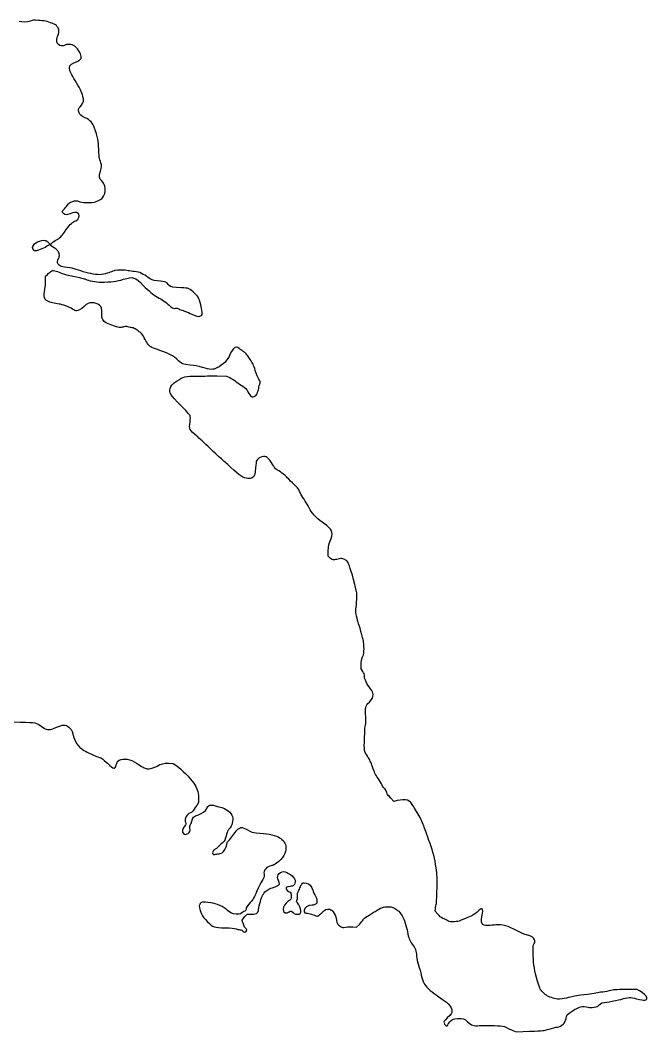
# Model space of a CAD drawing. Header units: millimetres. Extents: x -125 to 844, y -974 to -28.
# Drawn here: x 290 to 638, y -941 to -377 of the extents above; entities that cross this region are included whole.
import ezdxf

# ---------------------------------------------------------------- set-up
doc = ezdxf.new("R2010")
doc.units = ezdxf.units.MM
doc.layers.get('0').update_dxf_attribs({"linetype": 'CONTINUOUS'})

msp = doc.modelspace()

# ---------------------------------------------------------------- linework, layer by layer
for p, q in [((303.74, -519.85), (304.77, -518.87)), ((303.74, -522.31), (303.74, -519.85)), ((399.23, -575.47), (404.36, -575.5)), ((404.36, -575.5), (406.24, -576.37)), ((461.04, -675.77), (461.09, -673.39)), ((462.17, -676.86), (461.04, -675.77)), ((281.44, -768.11), (289.61, -768.27)), ((372.22, -791.16), (374.78, -791.24)), ((374.78, -791.24), (376.85, -792.64)), ((497.71, -812.38), (495.86, -810.5)), ((499.48, -811.93), (497.71, -812.38)), ((520.65, -873.55), (520.81, -872.07)), ((522.05, -875.19), (520.65, -873.55)), ((474.77, -882.25), (476.83, -882.44)), ((476.83, -882.44), (478.42, -880.9)), ((633.02, -917.18), (626.8, -917.18)), ((634.47, -917.89), (633.02, -917.18)), ((563.96, -939.96), (565.81, -940.67)), ((565.81, -940.67), (573.35, -940.41))]:
    msp.add_line(p, q)
for points in [[(299.72, -377.43), (297.05, -377.27), (296.57, -377.3), (295.33, -377.8)], [(307.68, -379.15), (304.48, -377.98), (302.66, -377.59), (299.72, -377.43)], [(295.33, -377.8), (293.66, -378.46), (290.46, -378.57), (289.06, -377.98)], [(310.25, -380.95), (309.54, -380.02), (309.01, -379.65), (307.68, -379.15)], [(311.15, -383.49), (311.15, -382.35), (310.99, -381.95), (310.25, -380.95)], [(310.83, -390.82), (310.01, -390.1), (309.96, -389.92), (309.99, -388.49)], [(309.99, -388.49), (310.01, -387.48), (310.22, -386.61), (310.59, -385.89)], [(310.59, -385.89), (310.96, -385.23), (311.15, -384.39), (311.15, -383.49)], [(314.67, -391.19), (313.13, -391.82), (311.81, -391.72), (310.83, -390.82)], [(320.62, -392.27), (318.96, -390.84), (316.57, -390.39), (314.67, -391.19)], [(323.48, -397.46), (323.27, -395.87), (321.87, -393.33), (320.62, -392.27)], [(320.94, -400.5), (321.31, -400.39), (322.05, -399.94), (322.63, -399.49)], [(322.63, -399.49), (323.59, -398.67), (323.64, -398.59), (323.48, -397.46)], [(316.97, -403.6), (316.97, -402.43), (318.77, -401.03), (320.94, -400.5)], [(320.15, -410.92), (318.24, -407.99), (317, -405.1), (316.97, -403.6)], [(322.82, -415.37), (322.39, -414.52), (321.2, -412.54), (320.15, -410.92)], [(324.91, -421.53), (324.91, -420.69), (323.72, -417.19), (322.82, -415.37)], [(323.03, -425.5), (324.06, -424.66), (324.91, -422.91), (324.91, -421.53)], [(322.37, -428.92), (321.71, -427.33), (321.87, -426.43), (323.03, -425.5)], [(325.7, -431.61), (323.32, -430.48), (322.87, -430.11), (322.37, -428.92)], [(331.05, -437.36), (330.15, -434.71), (328.51, -432.94), (325.7, -431.61)], [(333.3, -449.02), (333.24, -445.21), (332.61, -441.96), (331.05, -437.36)], [(334.57, -456.75), (333.67, -454.63), (333.32, -452.54), (333.3, -449.02)], [(335.02, -466.83), (333.45, -465.4), (333.3, -464.24), (334.27, -461.46)], [(334.27, -461.46), (335.07, -459.21), (335.12, -458.1), (334.57, -456.75)], [(336.66, -469.71), (336.26, -468.23), (335.97, -467.73), (335.02, -466.83)], [(336.02, -475.3), (337.11, -473.29), (337.26, -471.99), (336.66, -469.71)], [(315.81, -480.43), (316.76, -479.21), (317.26, -478.82), (318.43, -478.39)], [(318.43, -478.39), (320.28, -477.71), (320.81, -477.71), (322.87, -478.39)], [(322.87, -478.39), (324.27, -478.87), (324.99, -478.95), (327.82, -478.84)], [(327.82, -478.84), (330.99, -478.76), (331.23, -478.71), (333.14, -477.78)], [(333.14, -477.78), (334.99, -476.91), (335.23, -476.73), (336.02, -475.3)], [(313.77, -485.01), (312.79, -484.03), (312.82, -483.68), (313.82, -482.71)], [(313.82, -482.71), (314.27, -482.28), (315.17, -481.25), (315.81, -480.43)], [(321.92, -484.8), (321.23, -484.11), (319.19, -484.24), (317.34, -485.09)], [(317.34, -485.09), (315.41, -485.96), (314.72, -485.96), (313.77, -485.01)], [(314.27, -495.3), (317.05, -491.28), (318.14, -490.14), (319.91, -489.32)], [(319.91, -489.32), (320.75, -488.92), (321.65, -488.29), (321.89, -487.94)], [(321.89, -487.94), (322.5, -487.02), (322.5, -485.38), (321.92, -484.8)], [(310.09, -499.4), (311.81, -498.5), (312.53, -497.81), (314.27, -495.3)], [(296.92, -502.71), (297.71, -501.54), (298.64, -500.91), (300.33, -500.3)], [(300.33, -500.3), (302.07, -499.67), (303.69, -499.77), (304.69, -500.57)], [(304.69, -500.57), (305.09, -500.88), (305.59, -501.36), (305.78, -501.65)], [(306.41, -502.34), (306.41, -501.97), (308.82, -500.06), (310.09, -499.4)], [(297.05, -505.33), (296.33, -504.16), (296.31, -503.63), (296.92, -502.71)], [(298.45, -505.78), (297.58, -505.91), (297.39, -505.86), (297.05, -505.33)], [(304.88, -503), (303.4, -504.03), (299.85, -505.57), (298.45, -505.78)], [(305.78, -501.65), (306.1, -502.1), (306.02, -502.23), (304.88, -503)], [(308.48, -504.03), (306.97, -503.21), (306.39, -502.73), (306.41, -502.34)], [(310.54, -505.83), (310.07, -505.2), (309.14, -504.4), (308.48, -504.03)], [(311.41, -508.32), (311.41, -507.21), (311.26, -506.78), (310.54, -505.83)], [(310.52, -512.87), (310.2, -512.07), (310.36, -510.96), (310.89, -510.3)], [(310.89, -510.3), (311.26, -509.85), (311.41, -509.24), (311.41, -508.32)], [(304.77, -518.87), (305.36, -518.35), (306.23, -517.6), (306.71, -517.21)], [(306.71, -517.21), (307.6, -516.52), (307.66, -516.49), (308.93, -516.86)], [(308.93, -516.86), (309.64, -517.05), (311.07, -517.58), (312.1, -518)], [(311.81, -514.06), (311.2, -513.64), (310.59, -513.11), (310.52, -512.87)], [(315.83, -515.09), (313.35, -514.85), (312.82, -514.72), (311.81, -514.06)], [(312.1, -518), (313.16, -518.45), (315.12, -519.03), (316.47, -519.32)], [(320.81, -516.15), (319.27, -515.57), (317.92, -515.28), (315.83, -515.09)], [(331.5, -518.87), (328.51, -518.48), (323.72, -517.26), (320.81, -516.15)], [(339.75, -517.66), (338.8, -518.05), (337.13, -518.56), (335.99, -518.8)], [(342.37, -516.7), (341.87, -516.84), (340.68, -517.29), (339.75, -517.66)], [(349.75, -516.84), (348.09, -516.41), (343.8, -516.36), (342.37, -516.7)], [(353.22, -517.31), (352.13, -517.26), (350.57, -517.05), (349.75, -516.84)], [(357.19, -518.4), (355.57, -517.6), (354.89, -517.42), (353.22, -517.31)], [(303.34, -527.05), (303.56, -525.81), (303.74, -523.69), (303.74, -522.31)], [(316.47, -519.32), (323.9, -520.91), (325.2, -521.23), (325.89, -521.57)], [(325.89, -521.57), (327.5, -522.39), (331.87, -523.21), (334.57, -523.21)], [(335.99, -518.8), (334.25, -519.17), (333.61, -519.17), (331.5, -518.87)], [(334.57, -523.21), (340.2, -523.19), (343.24, -522.82), (347.03, -521.63)], [(347.03, -521.63), (352.53, -519.93), (353.56, -520.25), (358.11, -524.99)], [(360.55, -520.44), (359.78, -519.85), (358.27, -518.93), (357.19, -518.4)], [(365.76, -522.55), (363.41, -522.31), (362.61, -522), (360.55, -520.44)], [(372.48, -525.15), (370.81, -522.92), (371.45, -523.16), (365.76, -522.55)], [(304.99, -533.88), (302.97, -532.87), (302.6, -531.31), (303.34, -527.05)], [(358.11, -524.99), (361.21, -528.19), (363.7, -530.25), (366.08, -531.55)], [(379.41, -526.36), (375.21, -526.31), (373.09, -525.94), (372.48, -525.15)], [(386.85, -529.48), (383.88, -526.63), (383.41, -526.42), (379.41, -526.36)], [(390.53, -537.71), (389.39, -532.32), (389.12, -531.71), (386.85, -529.48)], [(311.28, -535.38), (308.87, -535.09), (306.02, -534.41), (304.99, -533.88)], [(329.49, -534.72), (327.63, -534.72), (327.1, -534.96), (325.15, -536.71)], [(333.67, -535.97), (332.66, -535.12), (331.34, -534.72), (329.49, -534.72)], [(366.08, -531.55), (368.49, -532.84), (370.5, -534.27), (372.45, -536.1)], [(318.72, -538.22), (316.79, -537.02), (313.11, -535.62), (311.28, -535.38)], [(320.91, -539.22), (320.6, -539.22), (319.62, -538.77), (318.72, -538.22)], [(325.15, -536.71), (323.32, -538.35), (321.84, -539.22), (320.91, -539.22)], [(335.07, -540.57), (335.23, -538), (334.94, -537.05), (333.67, -535.97)], [(335.54, -543.98), (334.99, -542.93), (334.94, -542.55), (335.07, -540.57)], [(372.45, -536.1), (374.07, -537.58), (374.91, -537.98), (376.13, -537.74)], [(376.13, -537.74), (376.77, -537.63), (377.24, -537.71), (377.88, -538.11)], [(377.88, -538.11), (378.35, -538.4), (379.44, -538.82), (380.31, -539.06)], [(380.31, -539.06), (381.16, -539.33), (382.93, -540.04), (384.28, -540.68)], [(384.28, -540.68), (387.8, -542.34), (388.49, -542.53), (389.65, -542.24)], [(389.65, -542.24), (391.13, -541.87), (391.27, -541.21), (390.53, -537.71)], [(338.14, -546.15), (336.44, -545.31), (336.07, -545.02), (335.54, -543.98)], [(345.36, -548.48), (344.09, -548.48), (340.55, -547.34), (338.14, -546.15)], [(347.37, -548.08), (346.76, -548.3), (345.86, -548.48), (345.36, -548.48)], [(349.59, -548.06), (348.64, -547.74), (348.32, -547.77), (347.37, -548.08)], [(351.95, -548.59), (351.26, -548.51), (350.2, -548.27), (349.59, -548.06)], [(354.2, -549.57), (353.56, -549.06), (352.72, -548.72), (351.95, -548.59)], [(356.5, -551.31), (355.79, -550.78), (354.75, -549.99), (354.2, -549.57)], [(358.67, -554.25), (357.95, -552.69), (357.51, -552.08), (356.5, -551.31)], [(362.35, -559.3), (361.24, -558.64), (359.73, -556.58), (358.67, -554.25)], [(366.05, -560.78), (364.46, -560.23), (362.8, -559.57), (362.35, -559.3)], [(371.77, -562.93), (370.23, -562.29), (367.67, -561.31), (366.05, -560.78)], [(376.71, -566.18), (374.78, -564.33), (374.25, -563.99), (371.77, -562.93)], [(410.16, -559.33), (408.91, -559.36), (407.27, -561.18), (406.4, -563.51)], [(411.48, -560.07), (411, -559.67), (410.42, -559.33), (410.16, -559.33)], [(413.73, -561.76), (412.96, -561.23), (411.96, -560.49), (411.48, -560.07)], [(417.72, -566.34), (415.37, -562.9), (415.24, -562.77), (413.73, -561.76)], [(380.02, -568.7), (379.31, -568.43), (378.09, -567.5), (376.71, -566.18)], [(384.31, -569.36), (382.56, -569.22), (380.63, -568.93), (380.02, -568.7)], [(406.4, -563.51), (405.32, -566.39), (402.51, -569.3), (399.15, -570.97)], [(420.5, -572.43), (419.52, -569.28), (419.1, -568.38), (417.72, -566.34)], [(391, -570.68), (388.28, -569.86), (386.77, -569.57), (384.31, -569.36)], [(399.15, -570.97), (396.93, -572.11), (395.42, -572.06), (391, -570.68)], [(422.38, -577.16), (421.98, -576.61), (421.16, -574.46), (420.5, -572.43)], [(373.06, -582.37), (373.46, -580.92), (374.49, -579.78), (376.98, -578.17)], [(376.98, -578.17), (380.58, -575.79), (381.26, -575.63), (388.14, -575.52)], [(388.14, -575.52), (391.42, -575.47), (396.4, -575.44), (399.23, -575.47)], [(406.24, -576.37), (407.27, -576.84), (408.91, -577.88), (409.92, -578.67)], [(409.92, -578.67), (410.9, -579.46), (412.51, -580.58), (413.49, -581.18)], [(422.96, -580.1), (423.44, -579.17), (423.31, -578.56), (422.38, -577.16)], [(422.54, -581.5), (422.54, -581.18), (422.72, -580.55), (422.96, -580.1)], [(379.04, -591.87), (373.01, -585.76), (372.4, -584.78), (373.06, -582.37)], [(413.49, -581.18), (415.1, -582.16), (415.37, -582.43), (416.35, -584.33)], [(416.35, -584.33), (417.86, -587.16), (418.76, -587.64), (420.48, -586.45)], [(420.48, -586.45), (421.27, -585.92), (421.51, -585.5), (421.98, -583.96)], [(421.98, -583.96), (422.3, -582.96), (422.54, -581.85), (422.54, -581.5)], [(384.18, -597.56), (384.02, -597.11), (381.71, -594.57), (379.04, -591.87)], [(387.88, -608.91), (383.62, -605.34), (383.65, -605.39), (384.15, -601.03)], [(384.15, -601.03), (384.39, -599.02), (384.41, -598.14), (384.18, -597.56)], [(395.02, -615.55), (392.32, -612.93), (389.12, -609.94), (387.88, -608.91)], [(402.17, -622.14), (400.92, -621.16), (397.72, -618.17), (395.02, -615.55)], [(406.93, -626.4), (405.55, -625.08), (403.41, -623.15), (402.17, -622.14)], [(421.16, -622.67), (420.98, -622.96), (420.77, -624.71), (420.69, -626.53)], [(424.13, -620.45), (423.02, -620.74), (421.67, -621.74), (421.16, -622.67)], [(430.19, -624.89), (427.83, -620.82), (426.48, -619.81), (424.13, -620.45)], [(432.28, -627.49), (431.69, -627.09), (430.87, -626.08), (430.19, -624.89)], [(416.32, -632.54), (413.73, -632.35), (411.74, -631.06), (406.93, -626.4)], [(420.69, -626.53), (420.5, -630.24), (420.16, -631.24), (418.76, -632.12)], [(435.32, -629.5), (434.18, -628.76), (432.83, -627.86), (432.28, -627.49)], [(437.91, -631.64), (437.62, -631.22), (436.48, -630.24), (435.32, -629.5)], [(418.76, -632.12), (418.07, -632.54), (417.59, -632.62), (416.32, -632.54)], [(441.22, -635.05), (439.66, -633.62), (438.18, -632.09), (437.91, -631.64)], [(445.16, -639.76), (444.42, -638.02), (444.31, -637.88), (441.22, -635.05)], [(447.04, -643.07), (446.27, -641.91), (445.45, -640.42), (445.16, -639.76)], [(451.09, -650), (450.11, -648.07), (448.89, -645.95), (447.04, -643.07)], [(458.97, -657.83), (455.59, -655.64), (452.23, -652.3), (451.09, -650)], [(462.65, -665.98), (464.03, -662.57), (463.07, -660.51), (458.97, -657.83)], [(461.09, -673.39), (461.14, -670.82), (461.59, -668.66), (462.65, -665.98)], [(464.56, -677.78), (463.42, -677.92), (463.26, -677.86), (462.17, -676.86)], [(467.31, -677.31), (466.49, -677.49), (465.24, -677.7), (464.56, -677.78)], [(469.85, -677.44), (468.92, -677.02), (468.63, -677.02), (467.31, -677.31)], [(471.59, -678.63), (471.22, -678.23), (470.43, -677.7), (469.85, -677.44)], [(475.83, -691.62), (473.97, -683.87), (472.6, -679.69), (471.59, -678.63)], [(476.65, -694.8), (476.44, -694), (476.06, -692.57), (475.83, -691.62)], [(476.78, -702.73), (477.2, -698.34), (477.18, -696.67), (476.65, -694.8)], [(476.89, -709.19), (476.38, -707.68), (476.36, -707.2), (476.78, -702.73)], [(477.31, -711.15), (477.31, -710.75), (477.12, -709.88), (476.89, -709.19)], [(478, -713.45), (477.63, -712.58), (477.31, -711.54), (477.31, -711.15)], [(479.82, -719.64), (479.19, -717.1), (478.34, -714.32), (478, -713.45)], [(481.01, -727.15), (481.01, -724.59), (480.88, -723.71), (479.82, -719.64)], [(479.37, -736.2), (479.43, -734.27), (479.58, -733.45), (480.22, -731.92)], [(480.22, -731.92), (480.93, -730.22), (481.01, -729.72), (481.01, -727.15)], [(480.3, -740.01), (479.32, -738.58), (479.29, -738.58), (479.37, -736.2)], [(481.28, -742.69), (481.28, -741.65), (481.09, -741.15), (480.3, -740.01)], [(484.61, -749.62), (482.55, -746.92), (481.28, -744.25), (481.28, -742.69)], [(483.98, -757.11), (485.83, -755.07), (486.04, -754.67), (486.04, -752.92)], [(486.04, -752.92), (486.04, -751.63), (485.93, -751.36), (484.61, -749.62)], [(481.94, -765.47), (481.59, -759.94), (481.7, -759.57), (483.98, -757.11)], [(481.81, -769.7), (482.07, -769.04), (482.1, -767.95), (481.94, -765.47)], [(289.61, -768.27), (298.82, -768.43), (297.95, -768.27), (301.76, -770.84)], [(301.76, -770.84), (303.98, -772.35), (304.24, -772.45), (305.59, -772.42)], [(305.59, -772.42), (306.71, -772.42), (307.6, -772.16), (309.43, -771.31)], [(309.43, -771.31), (313.5, -769.46), (314.7, -769.41), (316.71, -771)], [(316.71, -771), (318, -772.03), (318.24, -772.45), (318.85, -774.83)], [(481.28, -776.95), (481.41, -772.93), (481.59, -770.28), (481.81, -769.7)], [(318.85, -774.83), (319.93, -779.15), (321.81, -781.9), (325.07, -783.96)], [(482.94, -787.27), (481.12, -784.49), (481.04, -784.07), (481.28, -776.95)], [(325.07, -783.96), (326.84, -785.07), (331.55, -787.19), (333.72, -787.85)], [(333.72, -787.85), (334.7, -788.14), (335.65, -788.86), (338.14, -791.13)], [(485.78, -793.22), (484.82, -790.39), (484.27, -789.23), (482.94, -787.27)], [(338.14, -791.13), (342, -794.68), (342.19, -794.7), (343.06, -792.03)], [(343.06, -792.03), (343.4, -791), (343.69, -790.15), (343.69, -790.13)], [(343.69, -790.13), (343.69, -790.07), (344.2, -789.81), (344.78, -789.49)], [(344.78, -789.49), (347.37, -788.17), (350.73, -788.72), (354.3, -791.05)], [(354.3, -791.05), (357.35, -793.04), (359.09, -793.96), (360.1, -794.15)], [(360.1, -794.15), (361.42, -794.39), (364.3, -793.67), (365.87, -792.69)], [(365.87, -792.69), (368.06, -791.34), (369.31, -791.05), (372.22, -791.16)], [(376.85, -792.64), (379.33, -794.33), (384.31, -799.39), (386.24, -802.16)], [(489.03, -799.78), (487.23, -797.08), (486.83, -796.32), (485.78, -793.22)], [(491.04, -803.35), (490.72, -802.56), (489.82, -800.97), (489.03, -799.78)], [(386.24, -802.16), (388.01, -804.76), (388.7, -806.85), (388.86, -810.37)], [(492.31, -805.15), (491.89, -804.92), (491.41, -804.25), (491.04, -803.35)], [(493.98, -808.12), (493.95, -807.24), (493, -805.52), (492.31, -805.15)], [(388.86, -810.37), (388.99, -812.93), (388.96, -813.14), (388.38, -813.94)], [(495.86, -810.5), (494.82, -809.47), (493.98, -808.38), (493.98, -808.12)], [(386.53, -816.66), (385.52, -818.17), (385.1, -818.57), (384.44, -818.73)], [(388.38, -813.94), (388.04, -814.41), (387.22, -815.63), (386.53, -816.66)], [(388.86, -819.79), (391.03, -819.04), (392.83, -817.8), (393.36, -816.66)], [(393.36, -816.66), (394.44, -814.28), (395.13, -813.99), (398.2, -814.78)], [(398.2, -814.78), (403.78, -816.21), (406.24, -817.59), (407.48, -820)], [(505.27, -811.77), (504.16, -811.34), (501.49, -811.42), (499.48, -811.93)], [(508.71, -815.45), (507.66, -813.54), (506.39, -812.19), (505.27, -811.77)], [(510.65, -818.62), (510.12, -817.83), (509.24, -816.4), (508.71, -815.45)], [(381.56, -821.72), (381.32, -822.59), (381.34, -823.04), (381.64, -823.94)], [(384.44, -818.73), (383.3, -818.94), (381.9, -820.39), (381.56, -821.72)], [(385.15, -823.46), (385.47, -821.35), (386.13, -820.71), (388.86, -819.79)], [(407.48, -820), (408.38, -821.77), (407.91, -825.21), (406.48, -827.01)], [(514.3, -826.03), (513.66, -823.97), (512, -820.63), (510.65, -818.62)], [(381.29, -826), (379.78, -827.93), (379.52, -829.31), (380.47, -830.26)], [(381.64, -823.94), (382.03, -825.05), (382.01, -825.08), (381.29, -826)], [(383.04, -830.26), (384.04, -829.65), (384.31, -828.86), (384.04, -827.22)], [(384.04, -827.22), (383.91, -826.24), (383.99, -825.87), (384.44, -825.24)], [(384.44, -825.24), (384.76, -824.81), (385.07, -823.99), (385.15, -823.46)], [(406.48, -827.01), (406.08, -827.51), (405.53, -828.2), (405.29, -828.52)], [(407.96, -831.37), (409.2, -829.26), (411.27, -827.22), (412.46, -826.96)], [(412.46, -826.96), (413.31, -826.77), (414.42, -827.22), (417.88, -829.12)], [(517.79, -835.82), (515.43, -829.42), (514.8, -827.59), (514.3, -826.03)], [(380.47, -830.26), (381.13, -830.92), (381.95, -830.92), (383.04, -830.26)], [(404.18, -831.72), (403.57, -833.99), (403.36, -834.44), (402.62, -835)], [(405.29, -828.52), (405.05, -828.83), (404.55, -830.26), (404.18, -831.72)], [(405.9, -833.97), (406.45, -833.52), (407.38, -832.35), (407.96, -831.37)], [(417.88, -829.12), (419.02, -829.76), (419.58, -829.87), (423.04, -830.08)], [(423.04, -830.08), (425.9, -830.24), (427.65, -830.5), (429.76, -831.06)], [(429.76, -831.06), (433.52, -832.06), (435.08, -832.93), (436.43, -834.87)], [(397.75, -839.34), (396.82, -839.81), (396.45, -840.85), (396.9, -841.67)], [(400.16, -837.3), (399.28, -838.2), (398.2, -839.13), (397.75, -839.34)], [(402.62, -835), (402.17, -835.37), (401.06, -836.4), (400.16, -837.3)], [(401.96, -841), (403.07, -840.26), (404.28, -838.17), (404.6, -836.37)], [(404.6, -836.37), (404.87, -835), (405.05, -834.65), (405.9, -833.97)], [(437.57, -838.01), (437.75, -841), (435.9, -844.07), (432.25, -846.8)], [(436.43, -834.87), (437.3, -836.14), (437.49, -836.61), (437.57, -838.01)], [(521.12, -849.26), (520.46, -844.39), (519.46, -840.32), (517.79, -835.82)], [(396.9, -841.67), (397.09, -842.04), (397.32, -842.14), (397.62, -842.04)], [(397.62, -842.04), (397.85, -841.93), (398.78, -841.77), (399.65, -841.67)], [(399.65, -841.67), (400.53, -841.56), (401.56, -841.27), (401.96, -841)], [(429.71, -848.15), (426.75, -848.62), (425.05, -850.56), (425.34, -853.12)], [(432.25, -846.8), (431.35, -847.49), (430.27, -848.07), (429.71, -848.15)], [(521.68, -860.9), (521.78, -854.71), (521.73, -853.68), (521.12, -849.26)], [(425.34, -853.12), (425.48, -854.42), (425.42, -854.6), (423.57, -857.78)], [(433.39, -856.46), (432.75, -855.21), (432.73, -854.31), (433.26, -853.28)], [(433.26, -853.28), (433.73, -852.36), (435.19, -851.43), (436.19, -851.43)], [(436.19, -851.43), (438.23, -851.43), (442.22, -854.42), (442.62, -856.19)], [(442.62, -856.19), (442.89, -857.41), (442.52, -858.68), (441.77, -859.18)], [(423.57, -857.78), (422.51, -859.6), (421.4, -861.96), (421.06, -863.02)], [(425.87, -862.81), (426.91, -861.67), (429.07, -860.43), (430.08, -860.43)], [(430.08, -860.43), (430.37, -860.43), (431.35, -860.08), (432.28, -859.63)], [(432.28, -859.63), (434.15, -858.76), (434.31, -858.28), (433.39, -856.46)], [(439.84, -859.76), (437.86, -860.03), (437.62, -860.13), (437.62, -860.8)], [(437.62, -860.8), (437.62, -861.4), (438.86, -862.81), (439.39, -862.81)], [(441.77, -859.18), (441.43, -859.39), (440.56, -859.66), (439.84, -859.76)], [(444.34, -862.7), (444.58, -862.33), (445, -861.38), (445.32, -860.56)], [(445.32, -860.56), (445.61, -859.74), (446.14, -858.76), (446.48, -858.39)], [(446.48, -858.39), (447.07, -857.67), (447.09, -857.67), (448.76, -857.99)], [(448.76, -857.99), (450.85, -858.36), (451.51, -859.05), (452.44, -861.77)], [(452.44, -861.77), (452.78, -862.83), (453.47, -864.34), (453.95, -865.13)], [(521.28, -869.16), (521.41, -868.36), (521.6, -864.63), (521.68, -860.9)], [(421.06, -863.02), (420.4, -865.19), (419.13, -867.22), (416.93, -869.61)], [(422.28, -873.13), (422.28, -871.93), (423.57, -866.78), (424.23, -865.29)], [(424.23, -865.29), (424.58, -864.55), (425.32, -863.41), (425.87, -862.81)], [(440.53, -865.24), (440.53, -866.62), (440.29, -866.96), (438.63, -868.07)], [(439.39, -862.81), (439.98, -862.81), (440.53, -864), (440.53, -865.24)], [(443.92, -868.84), (443.42, -868.18), (443.39, -868.1), (443.79, -866.96)], [(443.79, -866.96), (444.02, -866.25), (444.13, -865.32), (444.05, -864.58)], [(444.05, -864.58), (443.94, -863.71), (444.02, -863.15), (444.34, -862.7)], [(453.95, -865.13), (454.79, -866.54), (455.06, -867.97), (454.66, -869.02)], [(389.57, -869.71), (389.02, -870.82), (389.28, -872.23), (390.55, -874.92)], [(395.68, -868.89), (390.58, -868.2), (390.37, -868.23), (389.57, -869.71)], [(405.08, -873.05), (402.91, -871.09), (398.89, -869.32), (395.68, -868.89)], [(409.79, -875.14), (407.43, -874.92), (406.88, -874.69), (405.08, -873.05)], [(415.34, -872.23), (415.29, -872.75), (415.08, -873.28), (414.87, -873.39)], [(416.93, -869.61), (415.77, -870.88), (415.42, -871.48), (415.34, -872.23)], [(417.99, -875.14), (420.56, -875.4), (422.28, -874.61), (422.28, -873.13)], [(438.63, -868.07), (437.25, -869.02), (435.93, -871.17), (435.93, -872.44)], [(435.93, -872.44), (435.9, -874.4), (437.86, -875.24), (439.37, -873.89)], [(445.93, -873.18), (445.85, -872.09), (444.95, -870.16), (443.92, -868.84)], [(452.17, -870.21), (449.61, -870.21), (447.68, -871.51), (447.68, -873.23)], [(454.66, -869.02), (454.42, -869.61), (453.15, -870.21), (452.17, -870.21)], [(457.44, -874.47), (459.29, -872.52), (460.27, -872.09), (461.94, -872.46)], [(461.94, -872.46), (463.71, -872.83), (465.67, -876.09), (465.67, -878.6)], [(487.18, -873.63), (490.22, -871.62), (491.89, -871.01), (494.35, -871.01)], [(494.35, -871.01), (495.96, -871.01), (496.54, -871.14), (497.89, -871.83)], [(497.89, -871.83), (499.59, -872.65), (501.2, -874.26), (502.34, -876.19)], [(520.81, -872.07), (520.91, -871.27), (521.12, -869.95), (521.28, -869.16)], [(546.87, -872.17), (546.5, -871.96), (545.52, -872.6), (543.98, -874.05)], [(546.79, -875.69), (547.18, -874.58), (547.21, -872.41), (546.87, -872.17)], [(390.55, -874.92), (391.4, -876.67), (392.06, -877.57), (393.91, -879.42)], [(413.01, -874.45), (411.64, -875.24), (411.45, -875.29), (409.79, -875.14)], [(414.87, -873.39), (414.66, -873.5), (413.81, -873.97), (413.01, -874.45)], [(413.39, -879.42), (413.01, -878.73), (413.07, -878.63), (414.23, -877.09)], [(414.23, -877.09), (414.89, -876.22), (415.66, -875.37), (415.93, -875.24)], [(415.93, -875.24), (416.19, -875.11), (417.12, -875.06), (417.99, -875.14)], [(439.37, -873.89), (440.13, -873.18), (440.56, -873.26), (441.59, -874.32)], [(441.59, -874.32), (442.36, -875.11), (442.65, -875.24), (443.76, -875.24)], [(443.76, -875.24), (445.45, -875.24), (446.06, -874.66), (445.93, -873.18)], [(447.68, -873.23), (447.68, -874.4), (448.1, -874.71), (449.61, -874.71)], [(449.61, -874.71), (450.45, -874.71), (451.51, -874.98), (452.7, -875.51)], [(452.7, -875.51), (453.71, -875.93), (454.77, -876.3), (455.08, -876.3)], [(455.08, -876.3), (455.45, -876.3), (456.3, -875.64), (457.44, -874.47)], [(465.67, -878.6), (465.67, -880), (466.41, -881.12), (467.94, -882.02)], [(478.42, -880.9), (479.29, -880.03), (480.22, -878.92), (480.48, -878.39)], [(480.48, -878.39), (480.83, -877.7), (481.54, -877.09), (482.92, -876.3)], [(482.92, -876.3), (483.98, -875.67), (485.88, -874.45), (487.18, -873.63)], [(502.34, -876.19), (503.29, -877.83), (504.75, -882.28), (505.22, -885.06)], [(524.93, -877.52), (523.9, -877.04), (523.05, -876.38), (522.05, -875.19)], [(527.69, -878.84), (526.97, -878.47), (525.73, -877.86), (524.93, -877.52)], [(534.72, -878.73), (533.9, -879.13), (532.84, -879.34), (531.26, -879.42)], [(539.22, -876.8), (537.4, -877.54), (535.38, -878.42), (534.72, -878.73)], [(543.98, -874.05), (542.77, -875.24), (542, -875.69), (539.22, -876.8)], [(546.47, -878.47), (546.47, -877.49), (546.6, -876.25), (546.79, -875.69)], [(547.11, -880.85), (546.6, -880.35), (546.5, -879.95), (546.47, -878.47)], [(393.91, -879.42), (396.93, -882.46), (397.62, -882.7), (403.75, -882.78)], [(403.75, -882.78), (407.35, -882.84), (408.44, -882.94), (409.97, -883.42)], [(409.97, -883.42), (410.98, -883.71), (412.06, -883.97), (412.38, -883.97)], [(412.38, -883.97), (412.67, -883.97), (413.2, -884.26), (413.54, -884.63)], [(414.07, -881.33), (413.89, -880.67), (413.6, -879.82), (413.39, -879.42)], [(415.16, -883.18), (414.68, -882.78), (414.26, -882.04), (414.07, -881.33)], [(415.58, -884.5), (415.9, -883.89), (415.85, -883.79), (415.16, -883.18)], [(467.94, -882.02), (469, -882.62), (469.16, -882.65), (470.85, -882.39)], [(470.85, -882.39), (471.91, -882.2), (473.55, -882.15), (474.77, -882.25)], [(531.26, -879.42), (529.17, -879.53), (528.85, -879.48), (527.69, -878.84)], [(550.15, -881.43), (547.95, -881.46), (547.63, -881.41), (547.11, -880.85)], [(554.36, -881.19), (553.38, -881.33), (551.47, -881.43), (550.15, -881.43)], [(566.21, -884.37), (561.39, -881.78), (557.74, -880.8), (554.36, -881.19)], [(571.5, -886.72), (570.52, -886.49), (568.27, -885.48), (566.21, -884.37)], [(413.54, -884.63), (414.31, -885.45), (415.13, -885.4), (415.58, -884.5)], [(505.22, -885.06), (505.83, -888.6), (506.23, -889.66), (507.87, -891.88)], [(575.89, -889.4), (575.36, -888.07), (574.36, -887.47), (571.5, -886.72)], [(575.73, -891.57), (576.32, -890.59), (576.32, -890.53), (575.89, -889.4)], [(507.87, -891.88), (509.51, -894.11), (510.04, -895.56), (510.28, -898.63)], [(575.18, -895.88), (575.12, -892.86), (575.18, -892.49), (575.73, -891.57)], [(510.28, -898.63), (510.38, -899.95), (510.78, -901.81), (511.36, -903.53)], [(577.06, -910.38), (575.6, -905.01), (575.28, -902.57), (575.18, -895.88)], [(511.36, -903.53), (511.86, -905.03), (512.55, -907.57), (512.92, -909.16)], [(512.92, -909.16), (513.29, -910.78), (513.87, -912.68), (514.27, -913.45)], [(580.58, -918.69), (578.91, -917.07), (578.72, -916.68), (577.06, -910.38)], [(514.27, -913.45), (515.14, -915.22), (518.24, -918.18), (521.15, -920.12)], [(617.54, -917.92), (615.87, -918.32), (613.97, -918.63), (613.28, -918.63)], [(626.8, -917.18), (620.95, -917.2), (620.4, -917.23), (617.54, -917.92)], [(638.44, -921.73), (638.44, -920.75), (636.56, -918.95), (634.47, -917.89)], [(521.15, -920.12), (527.87, -924.56), (529.96, -926.7), (529.96, -929.08)], [(586.29, -921.97), (583.54, -921.17), (582.59, -920.64), (580.58, -918.69)], [(591.32, -922.36), (588.88, -922.68), (588.72, -922.65), (586.29, -921.97)], [(595.97, -921.41), (594.81, -921.76), (592.72, -922.18), (591.32, -922.36)], [(605.5, -919.93), (599.49, -920.59), (597.98, -920.83), (595.97, -921.41)], [(610.1, -919.14), (609.02, -919.43), (606.95, -919.77), (605.5, -919.93)], [(613.28, -918.63), (612.62, -918.63), (611.19, -918.87), (610.1, -919.14)], [(617.54, -923.95), (619.65, -923.66), (622.59, -923.05), (624.07, -922.63)], [(624.07, -922.63), (628.23, -921.39), (629.07, -921.36), (632.8, -922.31)], [(632.8, -922.31), (637.43, -923.5), (638.44, -923.4), (638.44, -921.73)], [(529.96, -929.08), (529.96, -930.41), (529.7, -930.8), (527.39, -933)], [(593.49, -933.26), (593.73, -931.49), (594.02, -931.17), (596.98, -929.16)], [(596.98, -929.16), (600.68, -926.68), (602.72, -926.17), (605.76, -926.97)], [(605.76, -926.97), (607.03, -927.29), (607.54, -927.29), (609.1, -926.99)], [(609.1, -926.99), (610.61, -926.7), (611.11, -926.49), (611.9, -925.7)], [(611.9, -925.7), (613.07, -924.53), (612.83, -924.59), (617.54, -923.95)], [(527.39, -933), (525.52, -934.83), (525.41, -934.98), (525.59, -935.78)], [(527.95, -936.25), (528.13, -935.78), (528.82, -934.96), (529.46, -934.46)], [(529.46, -934.46), (530.54, -933.58), (530.78, -933.5), (533, -933.37)], [(533, -933.37), (536.28, -933.13), (536.97, -933.34), (538.72, -935.12)], [(538.72, -935.12), (540.68, -937.05), (542.32, -937.6), (545.28, -937.26)], [(588.51, -938.05), (591.13, -937.74), (593.14, -935.8), (593.49, -933.26)], [(525.59, -935.78), (525.78, -936.68), (526.81, -937.58), (527.31, -937.29)], [(527.31, -937.29), (527.47, -937.21), (527.74, -936.73), (527.95, -936.25)], [(545.28, -937.26), (547.48, -937), (553.11, -937.07), (556.74, -937.39)], [(556.74, -937.39), (558.85, -937.6), (559.54, -937.82), (561.63, -938.98)], [(561.63, -938.98), (561.9, -939.14), (562.93, -939.56), (563.96, -939.96)], [(573.35, -940.41), (580.89, -940.12), (580.89, -940.12), (584.01, -939.17)], [(584.01, -939.17), (585.73, -938.66), (587.77, -938.16), (588.51, -938.05)]]:
    msp.add_open_spline(points, degree=3)

doc.saveas('drawing.dxf')
